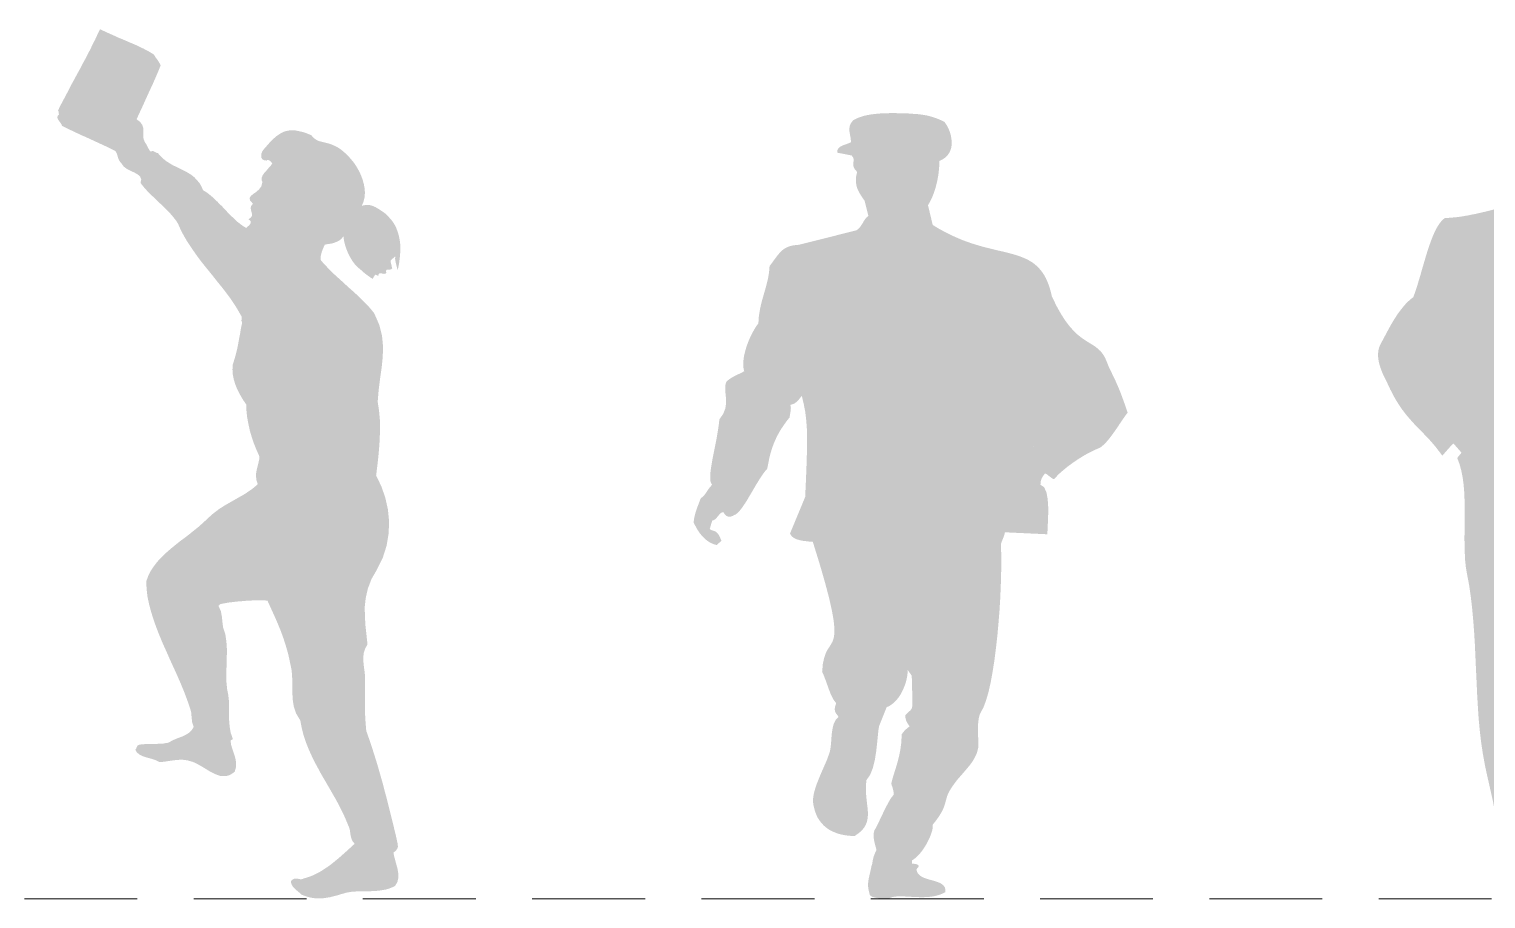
# Model space of a CAD drawing. Header units: millimetres. Extents: x 236 to 248.7, y 149.2 to 166.6.
# Drawn here: x 238.967 to 242.194, y 157.488 to 159.416 of the extents above; entities that cross this region are included whole.
import ezdxf

# ---------------------------------------------------------------- set-up
doc = ezdxf.new("R2010")
doc.units = ezdxf.units.MM
doc.linetypes.add('TRATTEGGIATA2', pattern=[0.375, 0.25, -0.125])
doc.layers.add('FIGURE_PERSONE', color=252, linetype='Continuous', lineweight=0)

msp = doc.modelspace()

# ---------------------------------------------------------------- hatches: boundary and pattern name
at = {"layer": 'FIGURE_PERSONE', "linetype": 'Continuous'}
for points in [[(239.243, 159.3598), (239.2446, 159.3572), (239.2465, 159.3541), (239.2488, 159.351), (239.2511, 159.348), (239.253, 159.3449), (239.2549, 159.3418), (239.2568, 159.3387), (239.258, 159.3357), (239.2519, 159.3207), (239.2457, 159.3062), (239.2396, 159.2923), (239.2331, 159.2786), (239.2265, 159.264), (239.22, 159.2494), (239.2127, 159.2337), (239.2047, 159.2164), (239.2127, 159.2103), (239.2173, 159.2038), (239.2193, 159.1976), (239.2196, 159.1915), (239.2193, 159.185), (239.2193, 159.1785), (239.2204, 159.1716), (239.2239, 159.1643), (239.2254, 159.162), (239.2269, 159.1597), (239.2281, 159.157), (239.2292, 159.1547), (239.2308, 159.152), (239.2323, 159.1493), (239.2342, 159.1466), (239.2369, 159.144), (239.238, 159.1455), (239.2396, 159.1462), (239.2411, 159.1459), (239.243, 159.1451), (239.245, 159.144), (239.2473, 159.1428), (239.2496, 159.1416), (239.2519, 159.1413), (239.258, 159.1344), (239.2645, 159.1282), (239.2714, 159.1229), (239.2783, 159.1186), (239.2852, 159.1144), (239.2925, 159.111), (239.2994, 159.1075), (239.3067, 159.1041), (239.3136, 159.1006), (239.3201, 159.0968), (239.3266, 159.0926), (239.3328, 159.0876), (239.3381, 159.0818), (239.3435, 159.0757), (239.3481, 159.068), (239.3519, 159.0592), (239.3588, 159.055), (239.3654, 159.05), (239.3715, 159.045), (239.3772, 159.0396), (239.383, 159.0343), (239.3887, 159.0285), (239.3945, 159.0228), (239.3999, 159.017), (239.4052, 159.0113), (239.411, 159.0051), (239.4167, 158.9998), (239.4225, 158.994), (239.4282, 158.989), (239.4344, 158.9841), (239.4409, 158.9794), (239.4478, 158.9752), (239.4497, 158.9775), (239.4524, 158.9798), (239.4547, 158.9821), (239.4566, 158.9844), (239.4578, 158.9867), (239.4578, 158.9894), (239.4562, 158.9917), (239.4524, 158.9944), (239.4581, 158.9986), (239.4604, 159.0024), (239.4604, 159.0067), (239.4593, 159.0109), (239.4581, 159.0151), (239.4574, 159.0197), (239.4585, 159.0243), (239.4627, 159.0289), (239.4562, 159.0362), (239.4551, 159.0416), (239.4578, 159.0462), (239.4627, 159.0504), (239.4693, 159.055), (239.4758, 159.0607), (239.4811, 159.0676), (239.4835, 159.0772), (239.4815, 159.0822), (239.4819, 159.0872), (239.4842, 159.0922), (239.4877, 159.0976), (239.4923, 159.1025), (239.4969, 159.1079), (239.5015, 159.1129), (239.5053, 159.1183), (239.5042, 159.1198), (239.503, 159.1213), (239.5015, 159.1232), (239.4999, 159.1244), (239.498, 159.1255), (239.4961, 159.1259), (239.4942, 159.1259), (239.4923, 159.1248), (239.4869, 159.1255), (239.4831, 159.1278), (239.4811, 159.1313), (239.4808, 159.1355), (239.4811, 159.1401), (239.4831, 159.1447), (239.4854, 159.1486), (239.4881, 159.1516), (239.4934, 159.1577), (239.4988, 159.1639), (239.5038, 159.1693), (239.5091, 159.1742), (239.5141, 159.1785), (239.5195, 159.1823), (239.5249, 159.1857), (239.5302, 159.1884), (239.5364, 159.1903), (239.5425, 159.1915), (239.5494, 159.1919), (239.5567, 159.1915), (239.5644, 159.19), (239.5728, 159.1881), (239.582, 159.185), (239.592, 159.1808), (239.597, 159.175), (239.6023, 159.1712), (239.6085, 159.1681), (239.6146, 159.1666), (239.6215, 159.1647), (239.6284, 159.1631), (239.6357, 159.1608), (239.643, 159.1577), (239.6506, 159.1539), (239.6583, 159.1486), (239.6656, 159.1424), (239.6729, 159.1355), (239.6798, 159.1278), (239.6863, 159.1198), (239.6921, 159.111), (239.6974, 159.1018), (239.702, 159.0918), (239.7055, 159.0822), (239.7082, 159.0722), (239.7101, 159.0623), (239.7105, 159.0523), (239.7097, 159.0427), (239.7074, 159.0335), (239.7036, 159.0247), (239.7062, 159.0251), (239.7093, 159.0258), (239.7124, 159.0262), (239.7158, 159.0266), (239.7197, 159.0262), (239.7239, 159.0255), (239.7285, 159.0239), (239.7338, 159.0216), (239.7446, 159.0151), (239.7542, 159.0086), (239.7622, 159.0009), (239.7691, 158.9932), (239.7749, 158.9852), (239.7795, 158.9764), (239.7829, 158.9676), (239.7856, 158.9584), (239.7875, 158.9491), (239.7887, 158.9396), (239.7887, 158.93), (239.7887, 158.9204), (239.7879, 158.9108), (239.7868, 158.9012), (239.7852, 158.8916), (239.7833, 158.8821), (239.7818, 158.8863), (239.7791, 158.897), (239.7772, 158.9074), (239.7783, 158.9127), (239.7734, 158.9085), (239.7699, 158.9058), (239.768, 158.9035), (239.7672, 158.9016), (239.7676, 158.8997), (239.7684, 158.8966), (239.7695, 158.892), (239.771, 158.8855), (239.7687, 158.884), (239.7664, 158.8832), (239.7638, 158.8828), (239.7615, 158.8828), (239.7592, 158.8828), (239.758, 158.8817), (239.7572, 158.8794), (239.758, 158.8755), (239.7557, 158.874), (239.753, 158.8736), (239.75, 158.874), (239.7473, 158.8748), (239.7446, 158.8751), (239.7427, 158.8748), (239.7408, 158.8728), (239.74, 158.869), (239.7373, 158.8705), (239.7358, 158.8713), (239.7342, 158.8717), (239.7335, 158.8717), (239.7323, 158.8705), (239.7312, 158.8686), (239.7296, 158.8659), (239.7277, 158.8625), (239.7223, 158.8659), (239.7174, 158.8694), (239.7128, 158.8728), (239.7089, 158.8759), (239.7051, 158.8794), (239.7016, 158.8824), (239.6978, 158.8855), (239.6944, 158.8882), (239.6886, 158.8943), (239.6829, 158.902), (239.6779, 158.9104), (239.6733, 158.9192), (239.6694, 158.9288), (239.6664, 158.9384), (239.6641, 158.948), (239.6629, 158.9572), (239.6587, 158.9515), (239.6533, 158.9472), (239.6476, 158.9445), (239.6418, 158.9422), (239.6357, 158.9407), (239.6303, 158.9399), (239.6253, 158.9392), (239.6215, 158.938), (239.6177, 158.9296), (239.6146, 158.9212), (239.6127, 158.9131), (239.6123, 158.9047), (239.6188, 158.897), (239.6257, 158.8897), (239.633, 158.8821), (239.6407, 158.8744), (239.6487, 158.8671), (239.6568, 158.8598), (239.6648, 158.8525), (239.6729, 158.8449), (239.6813, 158.8376), (239.6894, 158.8303), (239.697, 158.823), (239.7047, 158.8157), (239.712, 158.8084), (239.7189, 158.8011), (239.7254, 158.7935), (239.7312, 158.7862), (239.7423, 158.7605), (239.7484, 158.7363), (239.7507, 158.7125), (239.75, 158.6896), (239.7477, 158.6662), (239.7442, 158.642), (239.7411, 158.6171), (239.7388, 158.5902), (239.7419, 158.5695), (239.7438, 158.5488), (239.7438, 158.5277), (239.7434, 158.507), (239.7419, 158.4863), (239.74, 158.4656), (239.7377, 158.4457), (239.7354, 158.4265), (239.7469, 158.4027), (239.7557, 158.3774), (239.7615, 158.3513), (239.7641, 158.3245), (239.763, 158.2973), (239.7584, 158.2704), (239.75, 158.244), (239.7373, 158.2183), (239.725, 158.1968), (239.717, 158.1757), (239.7124, 158.1554), (239.7101, 158.1355), (239.7105, 158.1155), (239.7116, 158.0948), (239.7139, 158.0741), (239.7162, 158.0522), (239.7112, 158.043), (239.7082, 158.0342), (239.707, 158.025), (239.707, 158.0162), (239.7078, 158.007), (239.7089, 157.9982), (239.7101, 157.9894), (239.7108, 157.9809), (239.7108, 157.9476), (239.7105, 157.9176), (239.7112, 157.8893), (239.7135, 157.8605), (239.7185, 157.8463), (239.7235, 157.8321), (239.7281, 157.8176), (239.7327, 157.803), (239.7373, 157.7884), (239.7415, 157.7739), (239.7457, 157.7589), (239.75, 157.744), (239.7538, 157.729), (239.758, 157.7136), (239.7618, 157.6987), (239.7657, 157.683), (239.7695, 157.6676), (239.7734, 157.6519), (239.7772, 157.6362), (239.781, 157.6201), (239.7818, 157.6155), (239.7829, 157.6113), (239.7833, 157.6074), (239.7837, 157.604), (239.7829, 157.6005), (239.781, 157.5975), (239.7783, 157.594), (239.7737, 157.5909), (239.7753, 157.5825), (239.7776, 157.5737), (239.7802, 157.5641), (239.7829, 157.5541), (239.7845, 157.5442), (239.7845, 157.5346), (239.7825, 157.5254), (239.7772, 157.5166), (239.7707, 157.5135), (239.7641, 157.5108), (239.7576, 157.5089), (239.7507, 157.5077), (239.7438, 157.5066), (239.7369, 157.5058), (239.73, 157.5054), (239.7231, 157.505), (239.7162, 157.505), (239.7089, 157.505), (239.702, 157.505), (239.6951, 157.5047), (239.6886, 157.5043), (239.6817, 157.5039), (239.6752, 157.5028), (239.6687, 157.5016), (239.6625, 157.4997), (239.6564, 157.4981), (239.6506, 157.4962), (239.6445, 157.4947), (239.6388, 157.4932), (239.633, 157.4916), (239.6272, 157.4909), (239.6211, 157.4897), (239.6154, 157.4893), (239.6092, 157.4889), (239.6031, 157.4893), (239.597, 157.4897), (239.5904, 157.4909), (239.5839, 157.4924), (239.577, 157.4947), (239.5701, 157.4974), (239.5667, 157.5008), (239.5628, 157.5039), (239.5586, 157.5074), (239.5548, 157.5108), (239.5513, 157.5146), (239.5486, 157.5189), (239.5471, 157.5231), (239.5471, 157.5281), (239.5513, 157.5315), (239.5552, 157.533), (239.5586, 157.533), (239.5621, 157.5327), (239.5651, 157.5319), (239.5686, 157.5315), (239.572, 157.5319), (239.5755, 157.5334), (239.5831, 157.5357), (239.5904, 157.538), (239.5981, 157.5415), (239.605, 157.5449), (239.6123, 157.5488), (239.6192, 157.5534), (239.6265, 157.558), (239.6334, 157.5629), (239.6403, 157.5683), (239.6468, 157.5737), (239.6537, 157.5794), (239.6606, 157.5856), (239.6671, 157.5913), (239.674, 157.5975), (239.6809, 157.604), (239.6878, 157.6101), (239.684, 157.6147), (239.6813, 157.6197), (239.6798, 157.6247), (239.6786, 157.6301), (239.6779, 157.635), (239.6771, 157.6404), (239.6759, 157.6454), (239.6736, 157.6508), (239.6675, 157.6657), (239.661, 157.6799), (239.6537, 157.6945), (239.646, 157.7087), (239.638, 157.7225), (239.6299, 157.7367), (239.6219, 157.7505), (239.6138, 157.7643), (239.6062, 157.7785), (239.5985, 157.7926), (239.5916, 157.8072), (239.5851, 157.8218), (239.5793, 157.8367), (239.5743, 157.8517), (239.5705, 157.8674), (239.5674, 157.8835), (239.5582, 157.8989), (239.5529, 157.9146), (239.5505, 157.9303), (239.5498, 157.946), (239.5498, 157.9618), (239.5494, 157.9782), (239.5483, 157.9943), (239.5448, 158.0112), (239.541, 158.0292), (239.536, 158.0469), (239.5306, 158.0641), (239.5245, 158.081), (239.5176, 158.0979), (239.5103, 158.1148), (239.5026, 158.1316), (239.4946, 158.1493), (239.4884, 158.1496), (239.4819, 158.1496), (239.4754, 158.1496), (239.4689, 158.1496), (239.4624, 158.1496), (239.4558, 158.1493), (239.4489, 158.1489), (239.4424, 158.1485), (239.4359, 158.1477), (239.429, 158.1473), (239.4225, 158.1466), (239.416, 158.1458), (239.4094, 158.1451), (239.4029, 158.1439), (239.3964, 158.1427), (239.3903, 158.1416), (239.3891, 158.1408), (239.3884, 158.1397), (239.3872, 158.1385), (239.3861, 158.1378), (239.3914, 158.1259), (239.3937, 158.1136), (239.3949, 158.1017), (239.3964, 158.0894), (239.4014, 158.0745), (239.4037, 158.058), (239.4049, 158.0407), (239.4045, 158.0227), (239.4041, 158.0047), (239.4033, 157.9871), (239.4037, 157.9698), (239.4052, 157.9537), (239.4079, 157.9395), (239.4094, 157.9257), (239.4098, 157.9115), (239.4098, 157.8973), (239.4098, 157.8831), (239.411, 157.8693), (239.4133, 157.8559), (239.4179, 157.8425), (239.4167, 157.8413), (239.4156, 157.8406), (239.414, 157.8398), (239.4129, 157.8387), (239.414, 157.8302), (239.4163, 157.8222), (239.419, 157.8141), (239.4217, 157.8061), (239.424, 157.7976), (239.4252, 157.7888), (239.4248, 157.7796), (239.4221, 157.77), (239.416, 157.7654), (239.4098, 157.762), (239.4033, 157.7604), (239.3972, 157.7601), (239.3911, 157.7604), (239.3849, 157.7623), (239.3788, 157.7647), (239.3726, 157.7677), (239.3665, 157.7708), (239.3604, 157.7746), (239.3542, 157.7785), (239.3477, 157.7823), (239.3416, 157.7857), (239.3351, 157.7892), (239.3285, 157.7919), (239.322, 157.7938), (239.3178, 157.7949), (239.3136, 157.7957), (239.3098, 157.7961), (239.3055, 157.7965), (239.3013, 157.7965), (239.2971, 157.7961), (239.2925, 157.7961), (239.2887, 157.7953), (239.2844, 157.7949), (239.2802, 157.7942), (239.276, 157.7938), (239.2718, 157.793), (239.268, 157.7923), (239.2637, 157.7919), (239.2599, 157.7915), (239.2561, 157.7911), (239.2492, 157.7946), (239.2411, 157.7976), (239.2331, 157.7999), (239.2254, 157.8019), (239.2177, 157.8045), (239.2112, 157.808), (239.2058, 157.8122), (239.202, 157.8183), (239.2039, 157.8214), (239.2054, 157.8249), (239.2066, 157.8279), (239.2097, 157.8295), (239.2135, 157.8302), (239.2177, 157.8306), (239.2219, 157.831), (239.2262, 157.831), (239.2304, 157.8314), (239.2346, 157.8314), (239.2392, 157.8314), (239.2438, 157.8314), (239.248, 157.8314), (239.2522, 157.8318), (239.2568, 157.8318), (239.2611, 157.8321), (239.2649, 157.8325), (239.2691, 157.8333), (239.273, 157.8337), (239.2764, 157.8348), (239.2829, 157.8387), (239.2906, 157.8421), (239.2983, 157.8452), (239.3063, 157.8482), (239.3136, 157.8517), (239.3205, 157.8559), (239.3266, 157.8617), (239.3312, 157.8693), (239.3278, 157.8793), (239.3266, 157.8908), (239.3255, 157.9027), (239.322, 157.9142), (239.3159, 157.9315), (239.3094, 157.9487), (239.3021, 157.9663), (239.2944, 157.984), (239.2864, 158.0016), (239.2783, 158.0193), (239.2706, 158.0369), (239.2626, 158.0546), (239.2553, 158.0722), (239.2484, 158.0898), (239.2423, 158.1071), (239.2369, 158.1243), (239.2323, 158.1416), (239.2288, 158.1585), (239.2269, 158.1753), (239.2262, 158.1918), (239.23, 158.2029), (239.235, 158.2133), (239.2411, 158.2229), (239.248, 158.2321), (239.2553, 158.2409), (239.2637, 158.2493), (239.2726, 158.2574), (239.2818, 158.2654), (239.2913, 158.2731), (239.3009, 158.2808), (239.3113, 158.2885), (239.3213, 158.2961), (239.3312, 158.3042), (239.3412, 158.3122), (239.3508, 158.3207), (239.3604, 158.3295), (239.3669, 158.3356), (239.3734, 158.3414), (239.3803, 158.3467), (239.3872, 158.3521), (239.3945, 158.3567), (239.4018, 158.3613), (239.4091, 158.3655), (239.4167, 158.3698), (239.424, 158.374), (239.4313, 158.3782), (239.439, 158.3824), (239.4459, 158.3866), (239.4532, 158.3916), (239.4601, 158.3962), (239.4666, 158.4016), (239.4731, 158.4073), (239.4704, 158.4158), (239.4693, 158.4238), (239.4696, 158.4319), (239.4708, 158.4395), (239.4727, 158.4468), (239.4746, 158.4545), (239.4762, 158.4614), (239.4769, 158.4687), (239.4704, 158.4832), (239.4647, 158.4974), (239.4597, 158.512), (239.4555, 158.5266), (239.4524, 158.5411), (239.4497, 158.5553), (239.4482, 158.5695), (239.4478, 158.5837), (239.4405, 158.5944), (239.434, 158.6056), (239.4282, 158.6167), (239.4236, 158.6278), (239.4202, 158.6389), (239.4179, 158.6504), (239.4171, 158.6616), (239.4179, 158.6731), (239.4217, 158.6849), (239.4248, 158.6961), (239.4275, 158.7072), (239.4298, 158.7183), (239.4317, 158.7294), (239.434, 158.7409), (239.4359, 158.7528), (239.4386, 158.7655), (239.437, 158.7697), (239.4374, 158.7743), (239.4374, 158.7789), (239.4348, 158.7835), (239.4275, 158.7962), (239.4198, 158.8084), (239.4114, 158.8207), (239.4022, 158.833), (239.393, 158.8449), (239.383, 158.8571), (239.3734, 158.8694), (239.3634, 158.8817), (239.3535, 158.8939), (239.3439, 158.9062), (239.3347, 158.9189), (239.3259, 158.9319), (239.3174, 158.9445), (239.3094, 158.958), (239.3025, 158.9714), (239.2963, 158.9852), (239.2925, 158.9913), (239.2879, 158.9971), (239.2833, 159.0028), (239.2783, 159.0086), (239.273, 159.014), (239.2676, 159.0197), (239.2618, 159.0251), (239.2561, 159.0304), (239.2503, 159.0358), (239.2446, 159.0416), (239.2388, 159.0469), (239.2331, 159.0523), (239.2277, 159.0581), (239.2227, 159.0634), (239.2181, 159.0692), (239.2135, 159.0749), (239.215, 159.0834), (239.2124, 159.0895), (239.207, 159.0941), (239.1997, 159.0983), (239.1917, 159.1018), (239.1836, 159.106), (239.1763, 159.1114), (239.1713, 159.1183), (239.1683, 159.1217), (239.166, 159.1252), (239.1644, 159.1286), (239.1633, 159.1321), (239.1625, 159.1355), (239.1614, 159.139), (239.1598, 159.1428), (239.1575, 159.1462), (239.1502, 159.1497), (239.143, 159.1535), (239.1353, 159.157), (239.128, 159.1604), (239.1203, 159.1639), (239.113, 159.1673), (239.1054, 159.1708), (239.0981, 159.1742), (239.0904, 159.1777), (239.0831, 159.1808), (239.0758, 159.1842), (239.0686, 159.1877), (239.0613, 159.1911), (239.054, 159.1946), (239.0467, 159.198), (239.0398, 159.2015), (239.0386, 159.2045), (239.0364, 159.208), (239.034, 159.211), (239.0318, 159.2145), (239.0298, 159.2176), (239.0291, 159.221), (239.0302, 159.2241), (239.0333, 159.2272), (239.0321, 159.2291), (239.0321, 159.2314), (239.0318, 159.2337), (239.0306, 159.2356), (239.0364, 159.2475), (239.0425, 159.259), (239.0486, 159.2705), (239.0548, 159.282), (239.0605, 159.2935), (239.0666, 159.3046), (239.0728, 159.3161), (239.0789, 159.3272), (239.0847, 159.3384), (239.0908, 159.3495), (239.0966, 159.3606), (239.1023, 159.3717), (239.1077, 159.3828), (239.1134, 159.394), (239.1184, 159.4051), (239.1238, 159.4162), (239.1322, 159.412), (239.1403, 159.4082), (239.1483, 159.4047), (239.156, 159.4013), (239.1633, 159.3978), (239.1709, 159.3947), (239.1782, 159.3917), (239.1851, 159.3886), (239.1924, 159.3855), (239.1997, 159.3825), (239.2066, 159.3794), (239.2139, 159.3759), (239.2208, 159.3725), (239.2281, 159.3687), (239.2358, 159.3644), (239.243, 159.3598), (239.2446, 159.3572), (239.2465, 159.3541), (239.2488, 159.351), (239.2511, 159.348), (239.253, 159.3449), (239.2549, 159.3418), (239.2568, 159.3387), (239.258, 159.3357)], [(242.6768, 158.914), (242.6782, 158.9036), (242.6793, 158.8928), (242.68, 158.8819), (242.6805, 158.8712), (242.6809, 158.8608), (242.6812, 158.8511), (242.6816, 158.8422), (242.6823, 158.8347), (242.6832, 158.8287), (242.6848, 158.7892), (242.6842, 158.7592), (242.6823, 158.7363), (242.6802, 158.7181), (242.6788, 158.7021), (242.6793, 158.6857), (242.6825, 158.6668), (242.6893, 158.6426), (242.6939, 158.6176), (242.6983, 158.5919), (242.7024, 158.5652), (242.7061, 158.5381), (242.7093, 158.5104), (242.7117, 158.4824), (242.7133, 158.454), (242.7139, 158.4256), (242.7225, 158.4153), (242.7299, 158.4065), (242.7364, 158.3988), (242.7417, 158.3922), (242.7461, 158.3866), (242.7496, 158.3817), (242.7523, 158.3774), (242.7539, 158.3736), (242.7548, 158.3699), (242.7549, 158.3663), (242.7542, 158.3628), (242.753, 158.3591), (242.7509, 158.3551), (242.7482, 158.3506), (242.7451, 158.3454), (242.7414, 158.3394), (242.7465, 158.3351), (242.7518, 158.3311), (242.7571, 158.327), (242.7623, 158.3231), (242.7676, 158.3193), (242.7729, 158.3154), (242.7782, 158.3115), (242.7837, 158.3076), (242.789, 158.3039), (242.7943, 158.3), (242.7995, 158.2962), (242.8048, 158.2925), (242.8101, 158.2886), (242.8154, 158.2847), (242.8205, 158.2808), (242.8256, 158.2769), (242.8306, 158.2729), (242.8357, 158.2688), (242.8406, 158.2648), (242.8454, 158.2605), (242.8502, 158.2563), (242.8547, 158.2519), (242.8592, 158.2475), (242.8636, 158.2429), (242.868, 158.2381), (242.872, 158.2334), (242.8761, 158.2284), (242.88, 158.2233), (242.8837, 158.2182), (242.8872, 158.2128), (242.8907, 158.2071), (242.8939, 158.2015), (242.8971, 158.1771), (242.899, 158.1519), (242.8997, 158.1262), (242.8994, 158.0997), (242.8983, 158.0726), (242.8965, 158.0451), (242.8944, 158.0172), (242.8919, 157.9892), (242.8897, 157.9608), (242.8874, 157.9322), (242.8854, 157.9038), (242.884, 157.8754), (242.8835, 157.847), (242.8838, 157.819), (242.8852, 157.7912), (242.8879, 157.7638), (242.886, 157.7638), (242.884, 157.7638), (242.8821, 157.7638), (242.8803, 157.7638), (242.8784, 157.7638), (242.8764, 157.7638), (242.8745, 157.7638), (242.8726, 157.7638), (242.8706, 157.7638), (242.8687, 157.7638), (242.8667, 157.7638), (242.865, 157.7638), (242.863, 157.7638), (242.8611, 157.7638), (242.8592, 157.7638), (242.8572, 157.7638), (242.8611, 157.7624), (242.8648, 157.7608), (242.8683, 157.7589), (242.8717, 157.7566), (242.8748, 157.7543), (242.8777, 157.7517), (242.8805, 157.7492), (242.8831, 157.7465), (242.8858, 157.7437), (242.8882, 157.7412), (242.8907, 157.7388), (242.893, 157.7363), (242.8953, 157.7342), (242.8976, 157.7324), (242.8999, 157.7308), (242.9022, 157.7296), (242.9082, 157.728), (242.9147, 157.7264), (242.9217, 157.725), (242.9292, 157.7236), (242.9366, 157.7222), (242.9441, 157.7208), (242.9515, 157.7192), (242.9586, 157.7174), (242.9655, 157.7155), (242.9718, 157.7134), (242.9775, 157.7107), (242.9824, 157.7079), (242.9863, 157.7046), (242.9893, 157.7007), (242.991, 157.6965), (242.9916, 157.6915), (242.9918, 157.6864), (242.9911, 157.682), (242.9895, 157.6798), (242.9872, 157.6785), (242.9854, 157.6776), (242.9801, 157.6762), (242.9746, 157.6749), (242.9694, 157.6741), (242.9639, 157.6732), (242.9584, 157.6727), (242.953, 157.6723), (242.9473, 157.672), (242.9417, 157.672), (242.9359, 157.672), (242.9299, 157.6721), (242.9237, 157.6725), (242.9173, 157.6728), (242.911, 157.6734), (242.9043, 157.6739), (242.8974, 157.6746), (242.8902, 157.6753), (242.8826, 157.6769), (242.8755, 157.6788), (242.8688, 157.6811), (242.8623, 157.6836), (242.8562, 157.6862), (242.85, 157.6889), (242.844, 157.6915), (242.838, 157.6942), (242.832, 157.6965), (242.826, 157.6986), (242.8197, 157.7005), (242.8133, 157.7019), (242.8064, 157.7028), (242.7994, 157.7033), (242.7918, 157.7032), (242.7837, 157.7023), (242.7837, 157.6979), (242.7835, 157.6919), (242.7837, 157.6854), (242.7842, 157.6788), (242.7077, 157.6788), (242.7075, 157.6852), (242.707, 157.6915), (242.7063, 157.6975), (242.705, 157.7033), (242.7033, 157.7086), (242.7012, 157.7137), (242.6987, 157.7183), (242.6955, 157.7224), (242.6952, 157.7308), (242.6953, 157.7388), (242.6962, 157.746), (242.6976, 157.7529), (242.7001, 157.7594), (242.7035, 157.7656), (242.708, 157.7716), (242.7139, 157.7776), (242.7121, 157.7788), (242.7091, 157.7797), (242.7056, 157.7804), (242.7015, 157.7811), (242.6976, 157.7818), (242.6939, 157.7825), (242.6911, 157.7834), (242.6893, 157.7845), (242.6834, 157.8278), (242.6809, 157.8677), (242.6811, 157.9047), (242.6832, 157.9391), (242.6865, 157.9715), (242.6902, 158.002), (242.6934, 158.0315), (242.6955, 158.0602), (242.689, 158.0616), (242.6828, 158.0645), (242.677, 158.0685), (242.6717, 158.0736), (242.6666, 158.0798), (242.6615, 158.0867), (242.6566, 158.0943), (242.6516, 158.1026), (242.6465, 158.111), (242.6412, 158.1198), (242.6357, 158.1288), (242.6297, 158.1378), (242.6234, 158.1466), (242.6165, 158.1551), (242.6091, 158.163), (242.6008, 158.1704), (242.5947, 158.175), (242.5885, 158.1796), (242.5823, 158.1842), (242.5763, 158.1888), (242.5705, 158.1935), (242.5645, 158.1981), (242.5587, 158.2031), (242.553, 158.2078), (242.5474, 158.2128), (242.5418, 158.2177), (242.5361, 158.2228), (242.5305, 158.2279), (242.525, 158.2332), (242.5195, 158.2385), (242.5139, 158.2438), (242.5084, 158.2494), (242.503, 158.2551), (242.4975, 158.2607), (242.492, 158.2667), (242.4866, 158.2727), (242.4811, 158.2787), (242.4755, 158.285), (242.47, 158.2914), (242.4644, 158.2981), (242.4587, 158.3048), (242.4531, 158.3117), (242.4472, 158.3187), (242.4414, 158.326), (242.4356, 158.3334), (242.4296, 158.3409), (242.4236, 158.3487), (242.4176, 158.3566), (242.4175, 158.3434), (242.4169, 158.3235), (242.4159, 158.303), (242.4139, 158.288), (242.4095, 158.2611), (242.406, 158.2348), (242.4032, 158.2092), (242.4007, 158.184), (242.3982, 158.1586), (242.3954, 158.1331), (242.3919, 158.1068), (242.3875, 158.0798), (242.3873, 158.0641), (242.3864, 158.0482), (242.3854, 158.032), (242.3838, 158.0156), (242.3818, 157.999), (242.3797, 157.9823), (242.3772, 157.9657), (242.3746, 157.949), (242.3716, 157.9322), (242.3686, 157.9156), (242.3656, 157.8992), (242.3624, 157.883), (242.3593, 157.867), (242.3561, 157.8511), (242.3531, 157.8358), (242.3501, 157.8206), (242.3483, 157.8104), (242.3475, 157.7993), (242.3471, 157.7876), (242.3473, 157.7753), (242.348, 157.7626), (242.349, 157.7495), (242.3506, 157.7361), (242.3524, 157.7229), (242.3543, 157.7095), (242.3566, 157.6961), (242.3587, 157.6831), (242.361, 157.6704), (242.3631, 157.658), (242.3653, 157.6464), (242.3672, 157.6353), (242.3688, 157.625), (242.3381, 157.6185), (242.3411, 157.6143), (242.3439, 157.6097), (242.3464, 157.6048), (242.3489, 157.5997), (242.3512, 157.594), (242.3533, 157.5884), (242.3557, 157.5826), (242.358, 157.5766), (242.3607, 157.5707), (242.3637, 157.5647), (242.3668, 157.5589), (242.3704, 157.5533), (242.3744, 157.5478), (242.379, 157.5425), (242.3843, 157.5376), (242.3901, 157.533), (242.3928, 157.5293), (242.3945, 157.5245), (242.3954, 157.5193), (242.3952, 157.5138), (242.3942, 157.5083), (242.3922, 157.503), (242.3896, 157.4984), (242.3861, 157.4949), (242.3822, 157.4933), (242.3776, 157.4921), (242.3727, 157.4914), (242.3674, 157.491), (242.3617, 157.4909), (242.3557, 157.4912), (242.3494, 157.4919), (242.3427, 157.493), (242.3358, 157.4942), (242.3288, 157.496), (242.3215, 157.4977), (242.3143, 157.5), (242.3069, 157.5023), (242.2993, 157.505), (242.2919, 157.508), (242.2845, 157.511), (242.2813, 157.5138), (242.2783, 157.5173), (242.2755, 157.5212), (242.273, 157.5256), (242.2711, 157.5302), (242.2695, 157.5348), (242.2685, 157.5392), (242.2681, 157.5432), (242.2669, 157.5494), (242.2648, 157.5545), (242.2619, 157.5589), (242.2588, 157.5626), (242.2556, 157.5663), (242.2529, 157.5704), (242.2508, 157.5748), (242.2499, 157.5803), (242.2492, 157.5885), (242.2496, 157.5956), (242.2505, 157.6014), (242.2521, 157.6062), (242.2542, 157.6102), (242.2566, 157.6136), (242.2593, 157.6164), (242.2619, 157.6191), (242.2589, 157.6187), (242.2556, 157.6182), (242.2522, 157.6176), (242.2487, 157.6171), (242.2452, 157.6166), (242.2417, 157.6161), (242.2383, 157.6157), (242.235, 157.6155), (242.2318, 157.6155), (242.229, 157.6157), (242.2263, 157.6164), (242.2229, 157.6177), (242.2199, 157.6214), (242.2191, 157.6259), (242.2182, 157.6457), (242.2161, 157.6658), (242.2129, 157.6861), (242.2089, 157.7065), (242.2044, 157.7266), (242.1999, 157.7465), (242.1955, 157.7659), (242.1916, 157.7845), (242.187, 157.8098), (242.1831, 157.8358), (242.1801, 157.862), (242.1776, 157.8885), (242.1759, 157.9153), (242.1743, 157.9423), (242.1731, 157.9694), (242.1718, 157.9964), (242.1706, 158.0236), (242.1694, 158.0507), (242.1678, 158.0775), (242.1658, 158.1043), (242.1634, 158.1309), (242.1604, 158.157), (242.1567, 158.183), (242.1519, 158.2083), (242.1494, 158.223), (242.1478, 158.2383), (242.147, 158.2544), (242.1464, 158.2708), (242.1463, 158.2877), (242.1464, 158.3048), (242.1466, 158.3221), (242.1468, 158.3395), (242.1468, 158.3566), (242.1464, 158.3737), (242.1457, 158.3905), (242.1443, 158.4069), (242.1422, 158.4226), (242.1392, 158.4377), (242.1353, 158.452), (242.1302, 158.4654), (242.1397, 158.4772), (242.1216, 158.4979), (242.1184, 158.4945), (242.1154, 158.4912), (242.1122, 158.4876), (242.1092, 158.4843), (242.1062, 158.4808), (242.1032, 158.4774), (242.1001, 158.4739), (242.0971, 158.4704), (242.0932, 158.476), (242.0891, 158.4813), (242.0852, 158.4864), (242.0814, 158.4913), (242.0775, 158.4959), (242.0734, 158.5005), (242.0696, 158.5049), (242.0657, 158.5092), (242.0618, 158.5132), (242.0579, 158.5173), (242.054, 158.5213), (242.0502, 158.5254), (242.0463, 158.5293), (242.0424, 158.5333), (242.0385, 158.5372), (242.0346, 158.5414), (242.0308, 158.5455), (242.0271, 158.5497), (242.0232, 158.5541), (242.0195, 158.5585), (242.0156, 158.5633), (242.0119, 158.5682), (242.008, 158.5732), (242.0043, 158.5786), (242.0006, 158.5841), (241.9969, 158.5901), (241.9932, 158.5963), (241.9895, 158.6026), (241.986, 158.6095), (241.9823, 158.6167), (241.9786, 158.6243), (241.975, 158.6324), (241.9735, 158.6356), (241.9715, 158.6395), (241.9694, 158.6439), (241.9669, 158.6486), (241.9646, 158.6539), (241.9623, 158.6596), (241.9602, 158.6654), (241.9583, 158.6716), (241.9567, 158.6777), (241.9555, 158.6842), (241.9549, 158.6908), (241.9549, 158.6971), (241.9555, 158.7036), (241.9571, 158.71), (241.9594, 158.716), (241.9627, 158.722), (241.9664, 158.7292), (241.9703, 158.7363), (241.974, 158.7435), (241.9779, 158.7505), (241.9817, 158.7576), (241.9858, 158.7647), (241.9899, 158.7715), (241.9941, 158.7781), (241.9983, 158.7846), (242.0029, 158.7908), (242.0075, 158.7967), (242.0121, 158.8026), (242.017, 158.808), (242.0221, 158.813), (242.0274, 158.8177), (242.0329, 158.822), (242.0369, 158.8327), (242.0408, 158.8445), (242.0445, 158.8569), (242.0484, 158.8697), (242.0521, 158.883), (242.056, 158.8962), (242.0599, 158.9096), (242.0639, 158.9226), (242.068, 158.9353), (242.0724, 158.9475), (242.0768, 158.9588), (242.0815, 158.9692), (242.0865, 158.9784), (242.0918, 158.9863), (242.0972, 158.9928), (242.1032, 158.9976), (242.1073, 158.9976), (242.1115, 158.9978), (242.1158, 158.9981), (242.1202, 158.9985), (242.1246, 158.9988), (242.1292, 158.9993), (242.1337, 158.9999), (242.1385, 159.0006), (242.1433, 159.0013), (242.148, 159.0022), (242.153, 159.003), (242.1577, 159.0039), (242.1627, 159.005), (242.1676, 159.0059), (242.1727, 159.0069), (242.1776, 159.0082), (242.1826, 159.0092), (242.1875, 159.0105), (242.1925, 159.0115), (242.1974, 159.0127), (242.2023, 159.014), (242.2073, 159.0152), (242.212, 159.0165), (242.2168, 159.0177), (242.2216, 159.0189), (242.2263, 159.0202), (242.2309, 159.0214), (242.2353, 159.0226), (242.2397, 159.0239), (242.2441, 159.0249), (242.2484, 159.0261), (242.2524, 159.0272), (242.2552, 159.0286), (242.2581, 159.0304), (242.2607, 159.0323), (242.2635, 159.0344), (242.266, 159.0366), (242.2686, 159.0388), (242.2709, 159.0413), (242.2734, 159.0438), (242.2755, 159.0461), (242.2776, 159.0484), (242.2794, 159.0507), (242.2812, 159.0528), (242.2827, 159.0549), (242.2842, 159.0567), (242.2854, 159.0582), (242.2863, 159.0597), (242.2849, 159.063), (242.2833, 159.0671), (242.2813, 159.0716), (242.2796, 159.0769), (242.278, 159.0828), (242.2769, 159.0891), (242.2764, 159.096), (242.2767, 159.1034), (242.2729, 159.1044), (242.2692, 159.106), (242.2656, 159.108), (242.2625, 159.1104), (242.2593, 159.1136), (242.2566, 159.1173), (242.254, 159.1217), (242.2517, 159.1268), (242.2551, 159.1409), (242.2586, 159.1538), (242.2619, 159.1653), (242.2655, 159.1755), (242.2692, 159.1847), (242.2729, 159.193), (242.2769, 159.2004), (242.281, 159.2071), (242.285, 159.2131), (242.2894, 159.2187), (242.2942, 159.2238), (242.299, 159.2286), (242.3041, 159.2332), (242.3095, 159.2376), (242.3152, 159.2422), (242.3212, 159.2467), (242.3293, 159.2513), (242.3376, 159.2552), (242.3455, 159.2587), (242.3536, 159.2614), (242.3614, 159.2635), (242.3691, 159.2649), (242.3765, 159.2658), (242.384, 159.2658), (242.391, 159.2651), (242.3977, 159.2635), (242.4042, 159.2612), (242.4106, 159.258), (242.4164, 159.2541), (242.4219, 159.2492), (242.427, 159.2436), (242.4316, 159.2369), (242.4339, 159.2392), (242.4367, 159.2393), (242.4397, 159.2377), (242.4432, 159.2346), (242.4467, 159.23), (242.4506, 159.2243), (242.4543, 159.2178), (242.4582, 159.2104), (242.4619, 159.2027), (242.4652, 159.1947), (242.4684, 159.1868), (242.4712, 159.179), (242.4735, 159.1716), (242.4753, 159.1649), (242.4763, 159.1591), (242.4767, 159.1543), (242.4767, 159.1469), (242.4765, 159.1404), (242.4758, 159.1346), (242.4748, 159.1293), (242.4735, 159.1247), (242.4719, 159.1208), (242.4702, 159.1175), (242.4682, 159.1145), (242.4661, 159.1122), (242.4638, 159.1103), (242.4605, 159.1079), (242.4554, 159.1061), (242.4517, 159.1058), (242.4494, 159.1057), (242.4485, 159.0999), (242.4476, 159.0935), (242.4465, 159.0868), (242.4455, 159.0798), (242.4442, 159.0725), (242.4432, 159.0653), (242.442, 159.0582), (242.4409, 159.0514), (242.4647, 159.0101), (242.4703, 159.0096), (242.476, 159.0089), (242.4816, 159.008), (242.4874, 159.0071), (242.4931, 159.006), (242.4989, 159.0048), (242.5046, 159.0036), (242.5104, 159.0023), (242.5162, 159.0009), (242.5218, 158.9993), (242.5277, 158.9978), (242.5335, 158.9962), (242.5393, 158.9944), (242.5449, 158.9926), (242.5508, 158.9907), (242.5566, 158.9888), (242.5622, 158.9868), (242.568, 158.9849), (242.5737, 158.9828), (242.5795, 158.9807), (242.5851, 158.9784), (242.5908, 158.9762), (242.5964, 158.974), (242.6021, 158.9717), (242.6075, 158.9694), (242.613, 158.9669), (242.6186, 158.9646), (242.6241, 158.9623), (242.6294, 158.9599), (242.6349, 158.9574), (242.6402, 158.9551), (242.6454, 158.9526), (242.6528, 158.9526), (242.6592, 158.9505), (242.6645, 158.9461), (242.6687, 158.9401), (242.6721, 158.9325), (242.6747, 158.9239)]]:
    msp.add_hatch(color=252, dxfattribs=at).paths.add_polyline_path(points)
h = msp.add_hatch(color=252, dxfattribs=at)
h.paths.add_polyline_path([(241.2322, 158.8241), (241.2294, 158.8356), (241.2263, 158.8462), (241.2227, 158.8557), (241.2188, 158.8644), (241.2144, 158.8722), (241.2097, 158.879), (241.2045, 158.8853), (241.1991, 158.8909), (241.1932, 158.8959), (241.1871, 158.9002), (241.1805, 158.904), (241.1737, 158.9074), (241.1663, 158.9106), (241.1587, 158.9133), (241.1507, 158.9159), (241.1426, 158.9182), (241.1339, 158.9205), (241.125, 158.9228), (241.1157, 158.9248), (241.1062, 158.9271), (241.0964, 158.9296), (241.0861, 158.932), (241.0755, 158.9349), (241.0647, 158.9381), (241.0538, 158.9415), (241.0424, 158.9455), (241.0306, 158.95), (241.0187, 158.9552), (241.0066, 158.9607), (240.9941, 158.9671), (240.9814, 158.9741), (240.9683, 158.9821), (240.9579, 159.0258), (240.9623, 159.0334), (240.9668, 159.0425), (240.971, 159.0533), (240.9748, 159.0652), (240.9782, 159.0785), (240.9808, 159.0929), (240.9825, 159.1078), (240.9831, 159.1238), (240.9905, 159.1275), (240.9967, 159.1319), (241.0015, 159.1368), (241.0053, 159.1425), (241.0079, 159.1484), (241.0096, 159.1544), (241.0104, 159.1609), (241.0104, 159.1675), (241.0096, 159.174), (241.0085, 159.1802), (241.0068, 159.1865), (241.0047, 159.1923), (241.0022, 159.1976), (240.9996, 159.2026), (240.9969, 159.2069), (240.9943, 159.2105), (240.9878, 159.2137), (240.9814, 159.2166), (240.9753, 159.219), (240.9693, 159.2209), (240.9636, 159.2226), (240.9579, 159.2242), (240.9522, 159.2253), (240.9469, 159.2262), (240.9414, 159.227), (240.9363, 159.2276), (240.931, 159.2279), (240.9257, 159.2283), (240.9206, 159.2287), (240.9153, 159.2291), (240.9102, 159.2295), (240.9049, 159.2298), (240.898, 159.2298), (240.891, 159.2298), (240.8838, 159.23), (240.8764, 159.23), (240.8691, 159.2298), (240.8615, 159.2296), (240.8539, 159.2293), (240.8463, 159.2287), (240.8389, 159.2279), (240.8316, 159.227), (240.8242, 159.2257), (240.8172, 159.2242), (240.8103, 159.2221), (240.8037, 159.2198), (240.7975, 159.217), (240.7916, 159.2137), (240.787, 159.2075), (240.7846, 159.2016), (240.7836, 159.1959), (240.7838, 159.1904), (240.7846, 159.1848), (240.7857, 159.1789), (240.7868, 159.1724), (240.7872, 159.1656), (240.7851, 159.1645), (240.7829, 159.1635), (240.7804, 159.1626), (240.7768, 159.1612), (240.7724, 159.1597), (240.7698, 159.1586), (240.7673, 159.1575), (240.7649, 159.1563), (240.7626, 159.155), (240.7607, 159.1533), (240.7592, 159.1516), (240.7579, 159.1497), (240.7571, 159.1476), (240.7567, 159.1452), (240.7569, 159.1423), (240.7886, 159.1361), (240.792, 159.1315), (240.7933, 159.1275), (240.7931, 159.1238), (240.7925, 159.12), (240.7922, 159.1158), (240.7929, 159.1113), (240.7956, 159.1059), (240.8009, 159.0995), (240.7984, 159.0883), (240.798, 159.0785), (240.7993, 159.0694), (240.8018, 159.0614), (240.8054, 159.054), (240.8094, 159.0474), (240.8136, 159.0412), (240.8175, 159.0355), (240.8259, 159.0021), (240.8221, 158.9991), (240.8189, 158.9953), (240.816, 158.991), (240.8134, 158.9864), (240.8105, 158.9819), (240.8073, 158.9773), (240.8037, 158.9733), (240.7992, 158.9701), (240.6719, 158.9381), (240.6654, 158.9375), (240.6597, 158.9368), (240.6546, 158.9356), (240.6499, 158.9343), (240.6457, 158.9326), (240.6417, 158.9305), (240.6381, 158.9283), (240.6349, 158.9256), (240.6315, 158.9226), (240.6285, 158.9192), (240.6253, 158.9154), (240.622, 158.9112), (240.6186, 158.9067), (240.615, 158.9017), (240.6112, 158.8964), (240.6069, 158.8907), (240.6057, 158.8763), (240.6031, 158.8614), (240.5991, 158.8457), (240.5946, 158.8296), (240.5898, 158.8131), (240.5859, 158.7964), (240.5832, 158.7799), (240.5821, 158.7636), (240.579, 158.7598), (240.5758, 158.7551), (240.5726, 158.7496), (240.5694, 158.7437), (240.566, 158.7371), (240.5627, 158.7301), (240.5597, 158.7229), (240.5569, 158.7153), (240.5544, 158.7076), (240.5523, 158.6998), (240.5504, 158.6922), (240.5493, 158.6846), (240.5487, 158.6773), (240.5487, 158.6704), (240.5493, 158.6638), (240.5508, 158.6577), (240.5487, 158.6566), (240.5466, 158.6555), (240.5442, 158.6541), (240.5417, 158.653), (240.5391, 158.6517), (240.5362, 158.6505), (240.5334, 158.649), (240.5307, 158.6477), (240.5279, 158.6462), (240.5251, 158.6447), (240.5222, 158.643), (240.5196, 158.6413), (240.5171, 158.6394), (240.5146, 158.6375), (240.5125, 158.6354), (240.5105, 158.6331), (240.5086, 158.625), (240.5086, 158.6163), (240.5095, 158.6068), (240.5105, 158.5966), (240.5105, 158.5859), (240.5088, 158.5748), (240.504, 158.563), (240.4957, 158.5509), (240.4946, 158.5403), (240.493, 158.5291), (240.4911, 158.5178), (240.4891, 158.5064), (240.4868, 158.495), (240.4847, 158.4838), (240.4824, 158.4727), (240.4803, 158.4621), (240.4786, 158.452), (240.4771, 158.4425), (240.476, 158.4338), (240.4754, 158.4261), (240.4754, 158.4192), (240.476, 158.4136), (240.4775, 158.4092), (240.4798, 158.4062), (240.4758, 158.4018), (240.4724, 158.3976), (240.4697, 158.3935), (240.4671, 158.3897), (240.4646, 158.3859), (240.4618, 158.3823), (240.4586, 158.3791), (240.4544, 158.3761), (240.4521, 158.3698), (240.4495, 158.363), (240.4468, 158.356), (240.4443, 158.3488), (240.4421, 158.3416), (240.4404, 158.3346), (240.4392, 158.3279), (240.4389, 158.3217), (240.4404, 158.3185), (240.4423, 158.3153), (240.4442, 158.3117), (240.4462, 158.3081), (240.4485, 158.3045), (240.451, 158.3007), (240.4536, 158.2971), (240.4567, 158.2935), (240.4599, 158.2901), (240.4633, 158.2866), (240.4669, 158.2836), (240.4709, 158.2806), (240.4752, 158.2779), (240.4798, 158.2757), (240.4847, 158.2738), (240.49, 158.2723), (240.5004, 158.2823), (240.4991, 158.2848), (240.498, 158.2874), (240.4968, 158.2901), (240.4955, 158.2927), (240.4942, 158.295), (240.4927, 158.2973), (240.4911, 158.2992), (240.4892, 158.3009), (240.4873, 158.3022), (240.4853, 158.3031), (240.483, 158.3039), (240.4809, 158.3046), (240.4785, 158.3053), (240.4744, 158.3078), (240.4798, 158.3266), (240.4834, 158.3276), (240.4868, 158.3298), (240.4898, 158.3331), (240.4928, 158.3368), (240.4959, 158.3403), (240.4987, 158.3433), (240.5019, 158.345), (240.5052, 158.345), (240.5071, 158.3414), (240.5095, 158.3385), (240.5122, 158.3367), (240.515, 158.3355), (240.5182, 158.3353), (240.5214, 158.3357), (240.5249, 158.3368), (240.5281, 158.3387), (240.5317, 158.3401), (240.5355, 158.3431), (240.5396, 158.3473), (240.544, 158.3524), (240.5483, 158.3586), (240.5531, 158.3656), (240.5578, 158.3732), (240.5626, 158.3814), (240.5675, 158.3895), (240.5724, 158.398), (240.5773, 158.4064), (240.5823, 158.4145), (240.5872, 158.4223), (240.5921, 158.4295), (240.5968, 158.4359), (240.6016, 158.4414), (240.6027, 158.4467), (240.6039, 158.4522), (240.605, 158.4579), (240.6061, 158.464), (240.6076, 158.4702), (240.6093, 158.4766), (240.6114, 158.4835), (240.6137, 158.4905), (240.6164, 158.4979), (240.6196, 158.5052), (240.6232, 158.513), (240.6275, 158.521), (240.6323, 158.5293), (240.638, 158.5376), (240.6442, 158.5464), (240.6512, 158.5553), (240.6523, 158.5625), (240.6535, 158.5697), (240.6541, 158.5767), (240.6529, 158.5831), (240.6575, 158.5844), (240.6613, 158.5859), (240.6643, 158.5878), (240.6669, 158.5899), (240.6694, 158.5924), (240.6721, 158.5954), (240.6749, 158.599), (240.6783, 158.6032), (240.6827, 158.5848), (240.6861, 158.5668), (240.6882, 158.5486), (240.6895, 158.5303), (240.69, 158.5117), (240.69, 158.4926), (240.6895, 158.4729), (240.6889, 158.4522), (240.6883, 158.4367), (240.6874, 158.4138), (240.6864, 158.392), (240.6861, 158.3797), (240.6522, 158.298), (240.6537, 158.2954), (240.6554, 158.2929), (240.6575, 158.2908), (240.6597, 158.2889), (240.6624, 158.2872), (240.6652, 158.2859), (240.6685, 158.2848), (240.6717, 158.2838), (240.6751, 158.2829), (240.6789, 158.2821), (240.6825, 158.2815), (240.6864, 158.2812), (240.6904, 158.2806), (240.6944, 158.2802), (240.6986, 158.28), (240.7027, 158.2796), (240.7181, 158.2298), (240.73, 158.1885), (240.7389, 158.1546), (240.745, 158.1273), (240.7488, 158.1057), (240.7505, 158.0889), (240.7505, 158.076), (240.749, 158.0661), (240.7463, 158.0584), (240.7429, 158.0521), (240.7391, 158.0461), (240.7349, 158.0396), (240.731, 158.0317), (240.7276, 158.0216), (240.7249, 158.0084), (240.7234, 157.9911), (240.7257, 157.9864), (240.7276, 157.9817), (240.7294, 157.9769), (240.7313, 157.9722), (240.733, 157.9674), (240.7346, 157.9629), (240.7363, 157.9584), (240.7378, 157.9538), (240.7395, 157.9495), (240.7412, 157.9451), (240.7429, 157.9407), (240.7448, 157.9368), (240.7469, 157.9326), (240.7492, 157.9288), (240.7518, 157.9252), (240.7545, 157.9216), (240.752, 157.914), (240.7512, 157.9082), (240.752, 157.9036), (240.7535, 157.9002), (240.7554, 157.8974), (240.7573, 157.8953), (240.7588, 157.8932), (240.7594, 157.8911), (240.7535, 157.8849), (240.7493, 157.8767), (240.7467, 157.8672), (240.745, 157.8568), (240.744, 157.846), (240.7433, 157.8352), (240.7423, 157.825), (240.7408, 157.8159), (240.7385, 157.8089), (240.7359, 157.8013), (240.7329, 157.7936), (240.7294, 157.7856), (240.7258, 157.7773), (240.7221, 157.7689), (240.7185, 157.7606), (240.7151, 157.7521), (240.7118, 157.7437), (240.709, 157.7356), (240.7065, 157.7274), (240.7046, 157.7195), (240.7035, 157.7119), (240.7031, 157.7047), (240.7037, 157.6979), (240.7052, 157.6916), (240.7075, 157.6827), (240.7103, 157.6748), (240.7139, 157.6674), (240.7181, 157.6609), (240.7228, 157.6551), (240.7279, 157.6498), (240.7334, 157.6452), (240.7393, 157.6412), (240.7457, 157.6378), (240.7522, 157.635), (240.759, 157.6325), (240.766, 157.6306), (240.7732, 157.6293), (240.7804, 157.6282), (240.7876, 157.6276), (240.795, 157.6272), (240.8037, 157.6331), (240.8107, 157.6392), (240.816, 157.6454), (240.8198, 157.6519), (240.8225, 157.6585), (240.824, 157.6655), (240.8247, 157.6729), (240.8247, 157.6803), (240.8242, 157.688), (240.8232, 157.6962), (240.8223, 157.7045), (240.8213, 157.7132), (240.8206, 157.7223), (240.8202, 157.7316), (240.8206, 157.7413), (240.8215, 157.7513), (240.8295, 157.7625), (240.8355, 157.7774), (240.8399, 157.7949), (240.8429, 157.8134), (240.845, 157.8316), (240.8467, 157.8483), (240.848, 157.8621), (240.8497, 157.8716), (240.8662, 157.9129), (240.8721, 157.9155), (240.8774, 157.919), (240.8825, 157.9231), (240.8871, 157.9277), (240.8914, 157.9328), (240.8952, 157.9381), (240.8986, 157.9438), (240.9016, 157.9498), (240.9043, 157.9559), (240.9068, 157.962), (240.9087, 157.968), (240.9102, 157.9741), (240.9115, 157.98), (240.9123, 157.9854), (240.9128, 157.9907), (240.913, 157.9955), (240.9219, 157.9826), (240.9227, 157.9538), (240.9232, 157.9337), (240.9234, 157.9208), (240.9227, 157.9129), (240.921, 157.9083), (240.9179, 157.9051), (240.9136, 157.9013), (240.9075, 157.8951), (240.9077, 157.8909), (240.9085, 157.8869), (240.9094, 157.8835), (240.9107, 157.8805), (240.9123, 157.8777), (240.914, 157.8752), (240.9155, 157.8727), (240.9172, 157.8705), (240.9143, 157.8684), (240.9117, 157.8663), (240.9094, 157.8642), (240.9073, 157.8621), (240.9052, 157.86), (240.9034, 157.8578), (240.9015, 157.8553), (240.8996, 157.8528), (240.8988, 157.8352), (240.8967, 157.8189), (240.8937, 157.804), (240.8901, 157.7901), (240.8863, 157.7774), (240.8825, 157.7653), (240.8791, 157.754), (240.8765, 157.7433), (240.8776, 157.7397), (240.8789, 157.7363), (240.88, 157.7322), (240.8812, 157.7278), (240.8818, 157.7236), (240.8818, 157.7187), (240.8783, 157.7146), (240.8757, 157.711), (240.873, 157.7066), (240.8704, 157.7019), (240.8675, 157.6966), (240.8645, 157.6909), (240.8617, 157.6852), (240.8588, 157.6793), (240.856, 157.6733), (240.8533, 157.6676), (240.8505, 157.6619), (240.848, 157.6566), (240.8456, 157.6517), (240.8433, 157.6471), (240.8412, 157.6433), (240.8393, 157.6403), (240.8382, 157.6361), (240.8374, 157.6321), (240.8372, 157.6282), (240.8376, 157.6238), (240.8382, 157.6187), (240.8395, 157.6126), (240.8414, 157.6054), (240.8437, 157.5967), (240.8401, 157.5884), (240.8376, 157.582), (240.8363, 157.577), (240.8355, 157.5734), (240.835, 157.5704), (240.8346, 157.5675), (240.834, 157.5645), (240.8327, 157.5607), (240.8308, 157.5515), (240.8289, 157.5435), (240.8272, 157.5361), (240.8259, 157.5291), (240.8251, 157.5219), (240.8253, 157.5143), (240.8266, 157.506), (240.8291, 157.4961), (240.8304, 157.495), (240.8321, 157.494), (240.8336, 157.4931), (240.8355, 157.4923), (240.8376, 157.4918), (240.8397, 157.491), (240.842, 157.4906), (240.8444, 157.4901), (240.8471, 157.4897), (240.8499, 157.4893), (240.8528, 157.4889), (240.8558, 157.4887), (240.859, 157.4886), (240.8624, 157.4884), (240.8658, 157.4882), (240.8694, 157.488), (240.8782, 157.4918), (240.8838, 157.4929), (240.8899, 157.4935), (240.8965, 157.4937), (240.9034, 157.4935), (240.9107, 157.4931), (240.9181, 157.4927), (240.9259, 157.4923), (240.9337, 157.492), (240.9416, 157.4916), (240.9498, 157.4918), (240.9577, 157.4922), (240.9657, 157.4929), (240.9736, 157.4944), (240.9812, 157.4963), (240.9888, 157.4992), (240.996, 157.5028), (240.9964, 157.5086), (240.9952, 157.5134), (240.9926, 157.5174), (240.989, 157.5206), (240.9844, 157.5232), (240.9793, 157.5253), (240.9734, 157.5272), (240.9674, 157.5291), (240.9613, 157.5306), (240.9552, 157.5325), (240.9494, 157.5346), (240.9443, 157.537), (240.9397, 157.5401), (240.9361, 157.5437), (240.9335, 157.548), (240.9323, 157.5535), (240.9373, 157.5598), (240.9369, 157.5619), (240.9355, 157.5634), (240.9338, 157.5643), (240.9316, 157.5651), (240.9291, 157.5655), (240.9266, 157.5658), (240.9242, 157.5658), (240.9221, 157.5658), (240.9221, 157.573), (240.927, 157.5763), (240.9318, 157.5801), (240.9363, 157.5846), (240.9409, 157.5897), (240.9452, 157.5952), (240.9492, 157.6009), (240.953, 157.607), (240.9564, 157.613), (240.9594, 157.6191), (240.9621, 157.625), (240.9643, 157.6308), (240.9662, 157.6361), (240.9676, 157.6411), (240.9683, 157.6454), (240.9683, 157.649), (240.9679, 157.652), (240.9748, 157.6606), (240.9803, 157.6681), (240.9846, 157.6748), (240.9882, 157.6808), (240.9909, 157.6861), (240.9929, 157.6909), (240.9945, 157.6954), (240.9958, 157.6996), (240.9969, 157.7036), (240.9979, 157.7075), (240.999, 157.7115), (241.0003, 157.7157), (241.002, 157.7202), (241.0043, 157.725), (241.0073, 157.7303), (241.0111, 157.7363), (241.0155, 157.7424), (241.0198, 157.7483), (241.0244, 157.754), (241.0291, 157.7593), (241.0337, 157.7646), (241.0382, 157.7699), (241.0426, 157.775), (241.0469, 157.7801), (241.0511, 157.7852), (241.0549, 157.7903), (241.0583, 157.7958), (241.0615, 157.8013), (241.0644, 157.807), (241.0666, 157.8131), (241.0683, 157.8195), (241.0697, 157.8261), (241.0695, 157.8341), (241.0691, 157.8437), (241.0687, 157.8544), (241.0687, 157.8655), (241.0689, 157.8763), (241.07, 157.8864), (241.0718, 157.8949), (241.0748, 157.9013), (241.0808, 157.9127), (241.0865, 157.9279), (241.0918, 157.9462), (241.0966, 157.9673), (241.1009, 157.9909), (241.1049, 158.0163), (241.1083, 158.0432), (241.1115, 158.0711), (241.114, 158.0993), (241.1163, 158.1277), (241.118, 158.1556), (241.1191, 158.1826), (241.1199, 158.2082), (241.1202, 158.2321), (241.1201, 158.2535), (241.1193, 158.2734), (241.1206, 158.2783), (241.1221, 158.2823), (241.1238, 158.2865), (241.1254, 158.2906), (241.1269, 158.2946), (241.1278, 158.298), (241.1282, 158.3007), (241.2224, 158.2963), (241.2227, 158.3077), (241.2235, 158.3228), (241.2241, 158.3401), (241.2241, 158.3581), (241.2229, 158.3751), (241.2201, 158.3899), (241.215, 158.4007), (241.207, 158.4062), (241.2072, 158.4105), (241.2078, 158.4143), (241.2089, 158.4177), (241.21, 158.4208), (241.2116, 158.4236), (241.2133, 158.4261), (241.215, 158.4285), (241.2169, 158.4308), (241.2203, 158.43), (241.2242, 158.4268), (241.2271, 158.4247), (241.2299, 158.4225), (241.2328, 158.4204), (241.2352, 158.4191), (241.2373, 158.4185), (241.2415, 158.4232), (241.246, 158.428), (241.2511, 158.4329), (241.2566, 158.4376), (241.2625, 158.4425), (241.2688, 158.4475), (241.2752, 158.4522), (241.2818, 158.4569), (241.2885, 158.4615), (241.2953, 158.4658), (241.3021, 158.47), (241.3087, 158.4738), (241.3154, 158.4774), (241.3218, 158.4806), (241.3281, 158.4837), (241.3339, 158.4861), (241.3379, 158.4878), (241.3421, 158.4905), (241.3462, 158.4941), (241.3508, 158.4984), (241.3553, 158.5035), (241.3599, 158.509), (241.3644, 158.5149), (241.369, 158.5212), (241.3735, 158.5276), (241.3779, 158.534), (241.382, 158.5403), (241.3862, 158.5464), (241.39, 158.552), (241.3936, 158.5572), (241.397, 158.5619), (241.4, 158.5657), (241.3959, 158.5784), (241.3919, 158.5899), (241.3881, 158.6003), (241.3847, 158.6096), (241.3813, 158.618), (241.3781, 158.6255), (241.375, 158.6324), (241.3724, 158.6386), (241.3695, 158.6441), (241.3671, 158.6494), (241.3648, 158.6541), (241.3625, 158.6587), (241.3605, 158.6632), (241.3584, 158.6676), (241.3565, 158.6721), (241.3548, 158.6767), (241.3504, 158.6871), (241.3455, 158.6954), (241.34, 158.7023), (241.3341, 158.7078), (241.3279, 158.7127), (241.3212, 158.717), (241.314, 158.7214), (241.3065, 158.7261), (241.2985, 158.7316), (241.29, 158.7383), (241.2813, 158.7464), (241.2722, 158.7566), (241.2627, 158.7689), (241.2529, 158.7841), (241.2426, 158.8023)])
h.paths.add_polyline_path([(241.1996, 158.6344), (241.1939, 158.6415), (241.1886, 158.6485), (241.1839, 158.6553), (241.1799, 158.6623), (241.1769, 158.6691), (241.1748, 158.6759), (241.1729, 158.6761), (241.1726, 158.6761), (241.1693, 158.6769), (241.1676, 158.6776), (241.1657, 158.6782), (241.164, 158.6786), (241.1621, 158.679), (241.1602, 158.6791), (241.1591, 158.6807), (241.1581, 158.6822), (241.157, 158.6837), (241.1561, 158.6852), (241.1549, 158.6869), (241.154, 158.6892), (241.1526, 158.6918), (241.1513, 158.6951), (241.1521, 158.6687), (241.1534, 158.6441), (241.1553, 158.621), (241.1578, 158.5986), (241.161, 158.5769), (241.165, 158.5555), (241.1701, 158.5337), (241.1761, 158.5115), (241.1786, 158.507), (241.1807, 158.5035), (241.1824, 158.5009), (241.1837, 158.4988), (241.185, 158.4971), (241.1864, 158.4956), (241.1877, 158.4941), (241.1892, 158.4924), (241.1907, 158.4912), (241.1922, 158.4914), (241.1937, 158.4929), (241.1956, 158.4952), (241.1975, 158.4984), (241.2, 158.502), (241.2032, 158.5062), (241.207, 158.5104), (241.1968, 158.5227), (241.1996, 158.5253), (241.2023, 158.5284), (241.2049, 158.5314), (241.2076, 158.5346), (241.21, 158.538), (241.2127, 158.5412), (241.2151, 158.5445), (241.2178, 158.5477), (241.2205, 158.5507), (241.2231, 158.5537), (241.226, 158.5564), (241.229, 158.5589), (241.232, 158.5609), (241.2352, 158.5628), (241.2386, 158.5642), (241.2422, 158.5651), (241.2415, 158.5719), (241.2396, 158.5789), (241.2367, 158.5858), (241.2328, 158.5928), (241.2282, 158.5998), (241.2229, 158.6066), (241.2174, 158.6136), (241.2116, 158.6206), (241.2055, 158.6276)], flags=16)
h.paths.add_polyline_path([(241.1513, 158.6951), (241.1526, 158.6918), (241.154, 158.6892), (241.1549, 158.6869), (241.1561, 158.6852), (241.157, 158.6837), (241.1581, 158.6822), (241.1591, 158.6807), (241.1602, 158.6791), (241.1625, 158.6789), (241.167, 158.6779), (241.1693, 158.6769), (241.171, 158.6765), (241.1729, 158.6761), (241.1748, 158.6759), (241.1769, 158.6691), (241.1799, 158.6623), (241.1839, 158.6553), (241.1886, 158.6485), (241.1939, 158.6415), (241.1996, 158.6344), (241.2055, 158.6276), (241.2116, 158.6206), (241.2174, 158.6136), (241.2229, 158.6066), (241.2282, 158.5998), (241.2328, 158.5928), (241.2367, 158.5858), (241.2396, 158.5789), (241.2415, 158.5719), (241.2422, 158.5651), (241.2386, 158.5642), (241.2352, 158.5628), (241.232, 158.5609), (241.229, 158.5589), (241.226, 158.5564), (241.2231, 158.5537), (241.2205, 158.5507), (241.2178, 158.5477), (241.2151, 158.5445), (241.2127, 158.5412), (241.21, 158.538), (241.2076, 158.5346), (241.2049, 158.5314), (241.2023, 158.5284), (241.1996, 158.5253), (241.1968, 158.5227), (241.207, 158.5104), (241.2032, 158.5062), (241.2, 158.502), (241.1975, 158.4984), (241.1956, 158.4952), (241.1937, 158.4929), (241.1915, 158.4907), (241.1892, 158.4924), (241.1877, 158.4941), (241.1864, 158.4956), (241.1841, 158.4981), (241.1824, 158.5009), (241.1807, 158.5035), (241.1786, 158.507), (241.1761, 158.5115), (241.1701, 158.5337), (241.165, 158.5555), (241.161, 158.5769), (241.1578, 158.5986), (241.1553, 158.621), (241.1534, 158.6441), (241.1521, 158.6687)], flags=16)

# ---------------------------------------------------------------- linework, layer by layer
at = {"layer": 'FIGURE_PERSONE', "color": 252, "linetype": 'TRATTEGGIATA2'}
msp.add_line((235.9562, 157.4884), (248.6528, 157.4884), dxfattribs=at)

doc.saveas('drawing.dxf')
